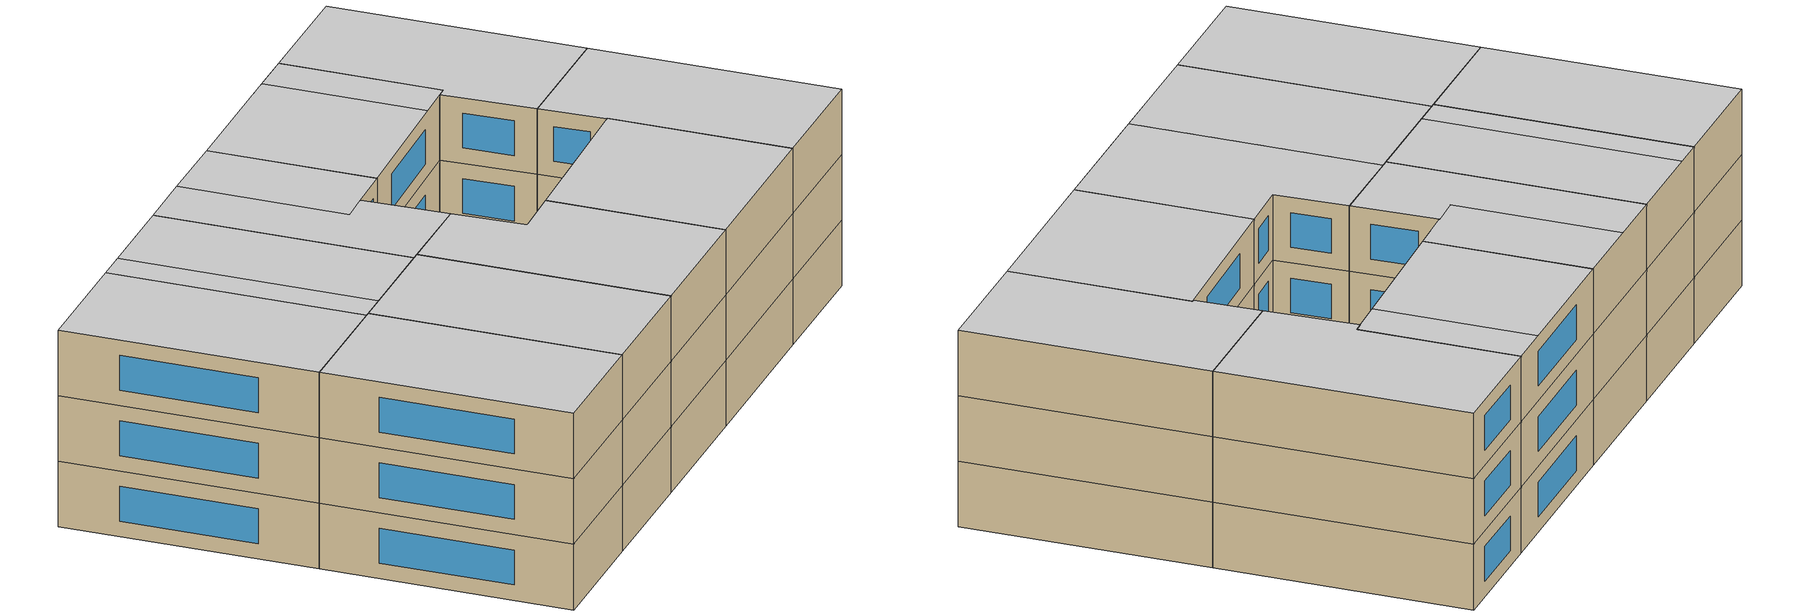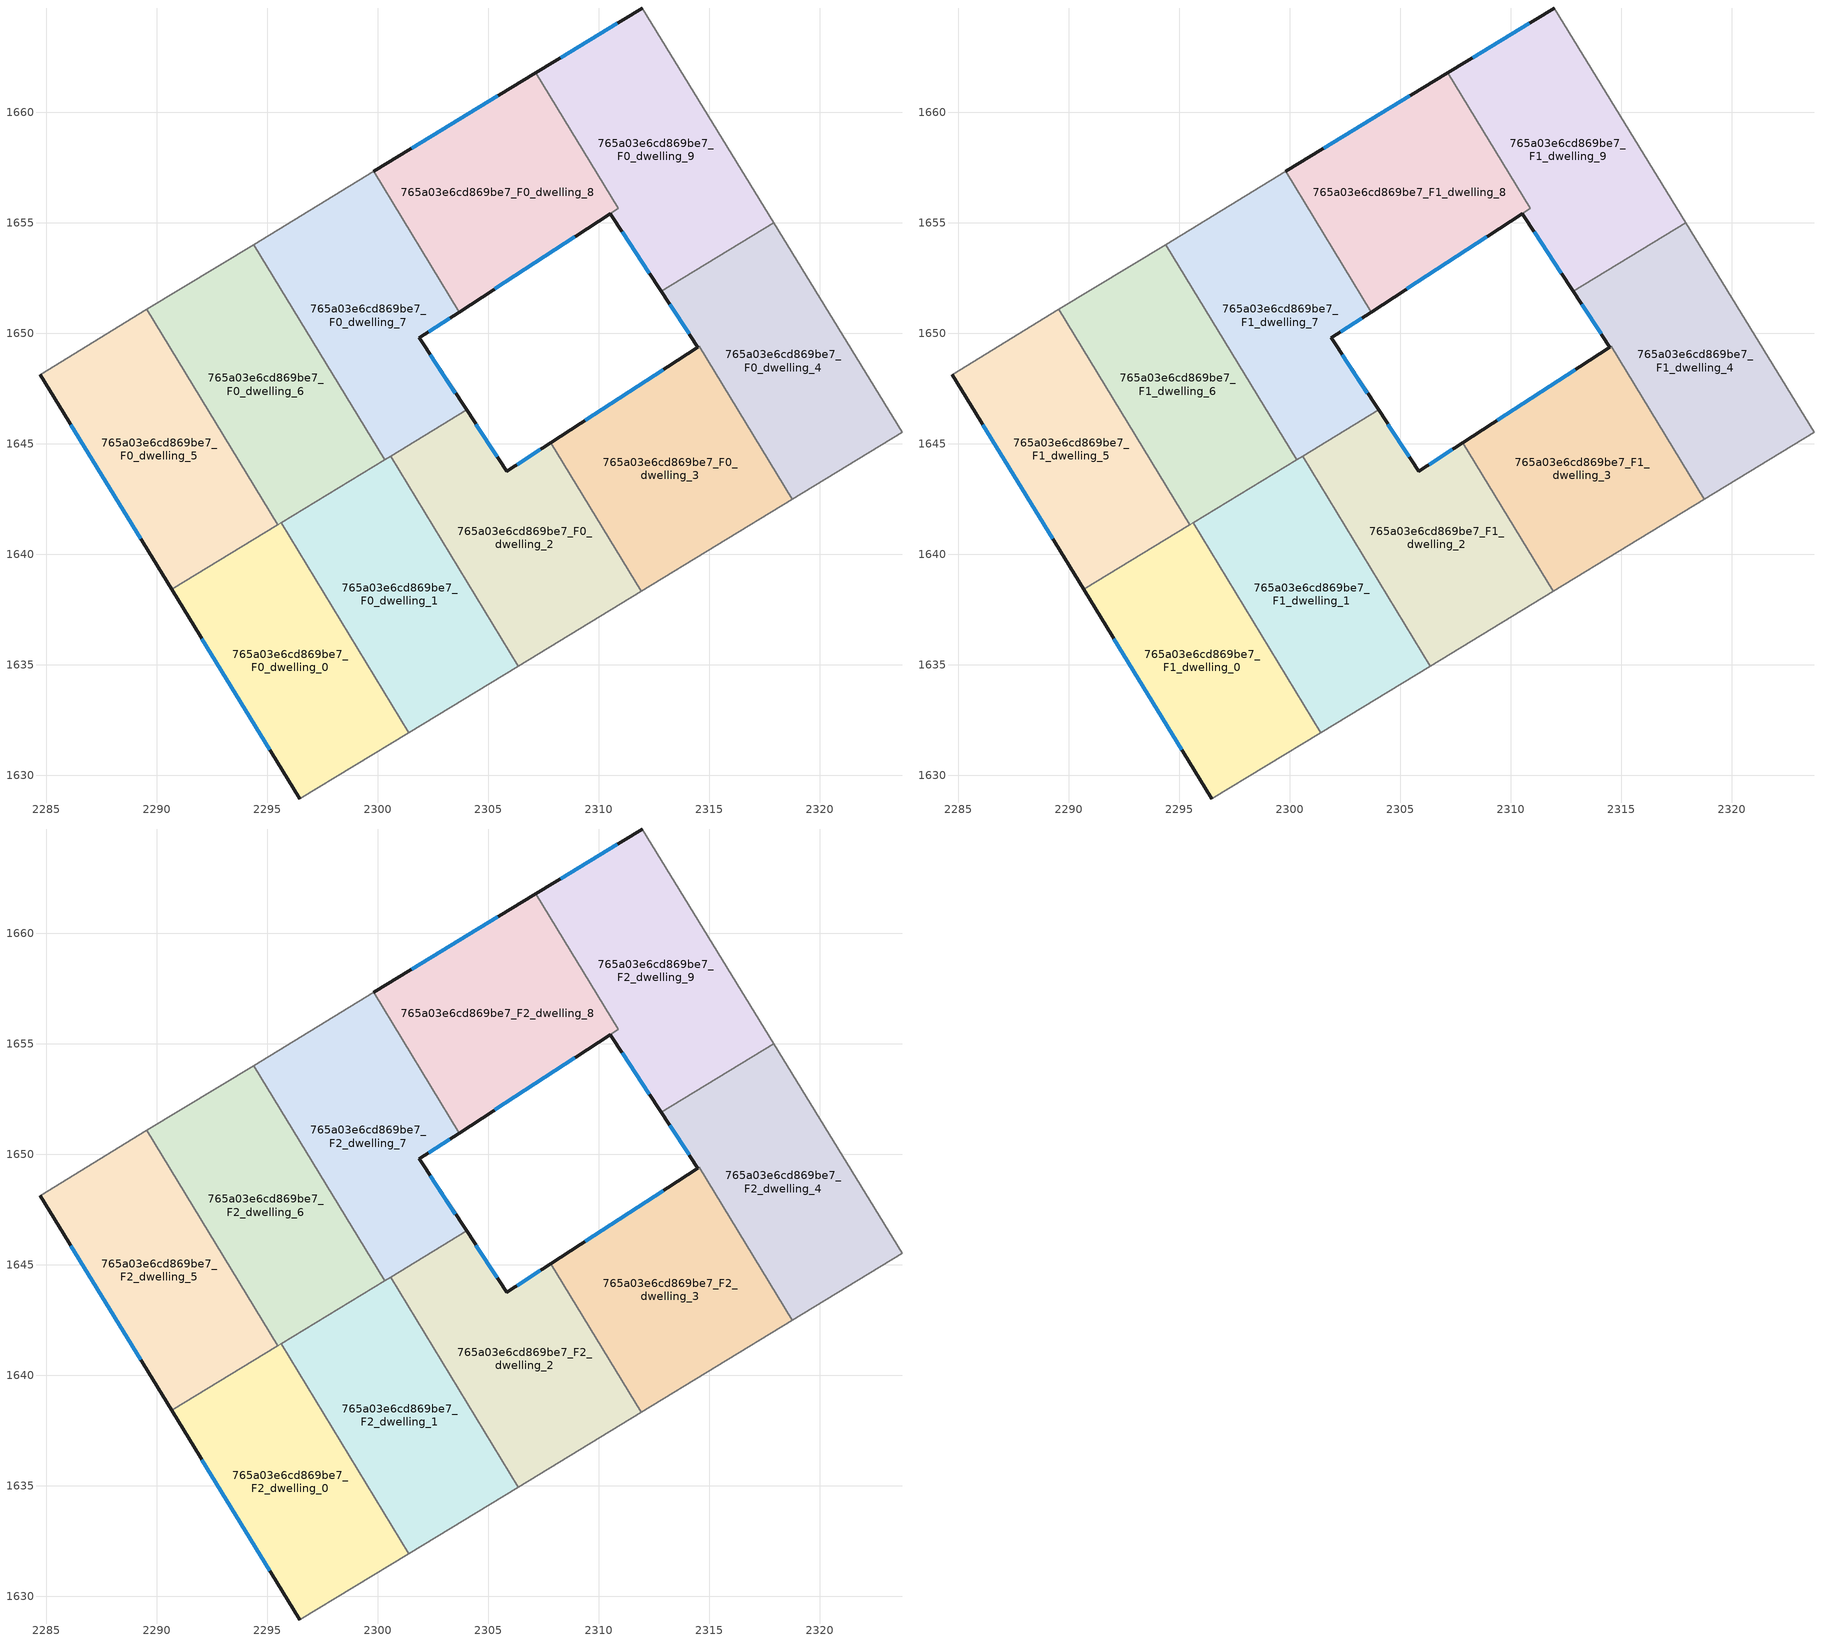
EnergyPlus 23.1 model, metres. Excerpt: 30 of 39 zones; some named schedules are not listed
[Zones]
765a03e6cd869be7_F0_dwelling_0
 floor ground (EU_floor_Construction): 2295.63,1641.42 2301.41,1631.93 2296.47,1628.92 2290.67,1638.41 z0
 wall outside (EU_wall_Construction): 2290.67,1638.41 2296.47,1628.92 z0:3
 wall adiabatic (EU_wall_Construction): 2296.47,1628.92 2301.41,1631.93 z0:3
 wall to 765a03e6cd869be7_F0_dwelling_1 (EU_wall_Construction): 2301.41,1631.93 2295.63,1641.42 z0:3
 wall to 765a03e6cd869be7_F0_dwelling_5 (EU_wall_Construction): 2295.48,1641.34 2290.67,1638.41 z0:3
 wall to 765a03e6cd869be7_F0_dwelling_6 (EU_wall_Construction): 2295.63,1641.42 2295.48,1641.34 z0:3
 window (EU_Window_Construction): 2292.03,1636.18 2295.11,1631.15 z0.7:2.3
765a03e6cd869be7_F0_dwelling_1
 floor ground (EU_floor_Construction): 2300.58,1644.44 2306.36,1634.94 2301.41,1631.93 2295.63,1641.42 z0
 wall to 765a03e6cd869be7_F0_dwelling_2 (EU_wall_Construction): 2306.36,1634.94 2300.58,1644.44 z0:3
 wall adiabatic (EU_wall_Construction): 2301.41,1631.93 2306.36,1634.94 z0:3
 wall to 765a03e6cd869be7_F0_dwelling_6 (EU_wall_Construction): 2300.31,1644.27 2295.63,1641.42 z0:3
 wall to 765a03e6cd869be7_F0_dwelling_7 (EU_wall_Construction): 2300.58,1644.44 2300.31,1644.27 z0:3
765a03e6cd869be7_F0_dwelling_2
 floor ground (EU_floor_Construction): 2307.83,1645.05 2311.92,1638.33 2306.36,1634.94 2300.58,1644.44 2304.02,1646.53 2305.84,1643.75 z0
 wall outside (EU_wall_Construction): 2307.83,1645.05 2305.84,1643.75 2304.02,1646.53 z0:3
 wall to 765a03e6cd869be7_F0_dwelling_3 (EU_wall_Construction): 2311.92,1638.33 2307.83,1645.05 z0:3
 wall adiabatic (EU_wall_Construction): 2306.36,1634.94 2311.92,1638.33 z0:3
 wall to 765a03e6cd869be7_F0_dwelling_7 (EU_wall_Construction): 2304.02,1646.53 2300.58,1644.44 z0:3
 window (EU_Window_Construction): 2305.41,1644.4 2304.44,1645.88 / 2307.36,1644.74 2306.3,1644.05 z0.7:2.3
765a03e6cd869be7_F0_dwelling_3
 floor ground (EU_floor_Construction): 2314.54,1649.41 2318.76,1642.49 2311.92,1638.33 2307.83,1645.05 2314.48,1649.37 z0
 wall outside (EU_wall_Construction): 2314.48,1649.37 2307.83,1645.05 z0:3
 wall to 765a03e6cd869be7_F0_dwelling_4 (EU_wall_Construction): 2318.76,1642.49 2314.54,1649.41 2314.48,1649.37 z0:3
 wall adiabatic (EU_wall_Construction): 2311.92,1638.33 2318.76,1642.49 z0:3
 window (EU_Window_Construction): 2312.92,1648.35 2309.39,1646.06 z0.7:2.3
765a03e6cd869be7_F0_dwelling_4
 floor ground (EU_floor_Construction): 2317.92,1654.99 2323.72,1645.51 2318.76,1642.49 2314.54,1649.41 2314.47,1649.37 2312.83,1651.89 z0
 wall outside (EU_wall_Construction): 2312.83,1651.89 2314.47,1649.37 z0:3
 wall to 765a03e6cd869be7_F0_dwelling_9 (EU_wall_Construction): 2317.92,1654.99 2312.83,1651.89 z0:3
 wall adiabatic (EU_wall_Construction): 2318.76,1642.49 2323.72,1645.51 2317.92,1654.99 z0:3
 window (EU_Window_Construction): 2313.21,1651.3 2314.09,1649.97 z0.7:2.3
765a03e6cd869be7_F0_dwelling_5
 floor ground (EU_floor_Construction): 2289.55,1651.08 2295.48,1641.33 2290.67,1638.41 2284.72,1648.13 z0
 wall outside (EU_wall_Construction): 2284.72,1648.13 2290.67,1638.41 z0:3
 wall adiabatic (EU_wall_Construction): 2289.55,1651.08 2284.72,1648.13 z0:3
 wall to 765a03e6cd869be7_F0_dwelling_6 (EU_wall_Construction): 2295.48,1641.33 2289.55,1651.08 z0:3
 window (EU_Window_Construction): 2286.11,1645.85 2289.27,1640.69 z0.7:2.3
765a03e6cd869be7_F0_dwelling_6
 floor ground (EU_floor_Construction): 2294.38,1654.01 2300.3,1644.27 2295.48,1641.33 2289.55,1651.08 z0
 wall adiabatic (EU_wall_Construction): 2294.38,1654.01 2289.55,1651.08 z0:3
 wall to 765a03e6cd869be7_F0_dwelling_7 (EU_wall_Construction): 2300.3,1644.27 2294.38,1654.01 z0:3
765a03e6cd869be7_F0_dwelling_7
 floor ground (EU_floor_Construction): 2299.82,1657.32 2303.69,1650.96 2301.89,1649.79 2304.02,1646.53 2300.3,1644.27 2294.38,1654.01 z0
 wall outside (EU_wall_Construction): 2304.02,1646.53 2301.89,1649.79 2303.69,1650.96 z0:3
 wall adiabatic (EU_wall_Construction): 2299.82,1657.32 2294.38,1654.01 z0:3
 wall to 765a03e6cd869be7_F0_dwelling_8 (EU_wall_Construction): 2303.69,1650.96 2299.82,1657.32 z0:3
 window (EU_Window_Construction): 2303.52,1647.29 2302.39,1649.02 / 2302.31,1650.06 2303.26,1650.68 z0.7:2.3
765a03e6cd869be7_F0_dwelling_8
 floor ground (EU_floor_Construction): 2307.15,1661.79 2310.89,1655.65 2303.69,1650.96 2299.82,1657.32 z0
 wall outside (EU_wall_Construction): 2307.15,1661.79 2299.82,1657.32 / 2303.69,1650.96 2310.52,1655.41 z0:3
 wall to 765a03e6cd869be7_F0_dwelling_9 (EU_wall_Construction): 2310.52,1655.41 2310.89,1655.65 2307.15,1661.79 z0:3
 window (EU_Window_Construction): 2305.43,1660.74 2301.54,1658.37 / 2305.29,1652 2308.92,1654.36 z0.7:2.3
765a03e6cd869be7_F0_dwelling_9
 floor ground (EU_floor_Construction): 2311.97,1664.71 2317.92,1654.99 2312.83,1651.89 2310.52,1655.41 2310.89,1655.65 2307.15,1661.79 z0
 wall outside (EU_wall_Construction): 2311.97,1664.71 2307.15,1661.79 / 2310.52,1655.41 2312.83,1651.89 z0:3
 wall adiabatic (EU_wall_Construction): 2317.92,1654.99 2311.97,1664.71 z0:3
 window (EU_Window_Construction): 2310.84,1664.03 2308.28,1662.47 / 2311.06,1654.58 2312.29,1652.72 z0.7:2.3
765a03e6cd869be7_F1_dwelling_0
 floor to 765a03e6cd869be7_F0_dwelling_0 (EU_floor_Construction): 2295.63,1641.42 2301.41,1631.93 2296.47,1628.92 2290.67,1638.41 z3
 wall outside (EU_wall_Construction): 2290.67,1638.41 2296.47,1628.92 z3:6
 wall adiabatic (EU_wall_Construction): 2296.47,1628.92 2301.41,1631.93 z3:6
 wall to 765a03e6cd869be7_F1_dwelling_1 (EU_wall_Construction): 2301.41,1631.93 2295.63,1641.42 z3:6
 wall to 765a03e6cd869be7_F1_dwelling_5 (EU_wall_Construction): 2295.48,1641.34 2290.67,1638.41 z3:6
 wall to 765a03e6cd869be7_F1_dwelling_6 (EU_wall_Construction): 2295.63,1641.42 2295.48,1641.34 z3:6
 window (EU_Window_Construction): 2292.03,1636.18 2295.11,1631.15 z3.7:5.3
765a03e6cd869be7_F1_dwelling_1
 floor to 765a03e6cd869be7_F0_dwelling_1 (EU_floor_Construction): 2300.58,1644.44 2306.36,1634.94 2301.41,1631.93 2295.63,1641.42 z3
 wall to 765a03e6cd869be7_F1_dwelling_2 (EU_wall_Construction): 2306.36,1634.94 2300.58,1644.44 z3:6
 wall adiabatic (EU_wall_Construction): 2301.41,1631.93 2306.36,1634.94 z3:6
 wall to 765a03e6cd869be7_F1_dwelling_6 (EU_wall_Construction): 2300.31,1644.27 2295.63,1641.42 z3:6
 wall to 765a03e6cd869be7_F1_dwelling_7 (EU_wall_Construction): 2300.58,1644.44 2300.31,1644.27 z3:6
765a03e6cd869be7_F1_dwelling_2
 floor to 765a03e6cd869be7_F0_dwelling_2 (EU_floor_Construction): 2307.83,1645.05 2311.92,1638.33 2306.36,1634.94 2300.58,1644.44 2304.02,1646.53 2305.84,1643.75 z3
 wall outside (EU_wall_Construction): 2307.83,1645.05 2305.84,1643.75 2304.02,1646.53 z3:6
 wall to 765a03e6cd869be7_F1_dwelling_3 (EU_wall_Construction): 2311.92,1638.33 2307.83,1645.05 z3:6
 wall adiabatic (EU_wall_Construction): 2306.36,1634.94 2311.92,1638.33 z3:6
 wall to 765a03e6cd869be7_F1_dwelling_7 (EU_wall_Construction): 2304.02,1646.53 2300.58,1644.44 z3:6
 window (EU_Window_Construction): 2305.41,1644.4 2304.44,1645.88 / 2307.36,1644.74 2306.3,1644.05 z3.7:5.3
765a03e6cd869be7_F1_dwelling_3
 floor to 765a03e6cd869be7_F0_dwelling_3 (EU_floor_Construction): 2314.54,1649.41 2318.76,1642.49 2311.92,1638.33 2307.83,1645.05 2314.48,1649.37 z3
 wall outside (EU_wall_Construction): 2314.48,1649.37 2307.83,1645.05 z3:6
 wall to 765a03e6cd869be7_F1_dwelling_4 (EU_wall_Construction): 2318.76,1642.49 2314.54,1649.41 2314.48,1649.37 z3:6
 wall adiabatic (EU_wall_Construction): 2311.92,1638.33 2318.76,1642.49 z3:6
 window (EU_Window_Construction): 2312.92,1648.35 2309.39,1646.06 z3.7:5.3
765a03e6cd869be7_F1_dwelling_4
 floor to 765a03e6cd869be7_F0_dwelling_4 (EU_floor_Construction): 2317.92,1654.99 2323.72,1645.51 2318.76,1642.49 2314.54,1649.41 2314.47,1649.37 2312.83,1651.89 z3
 wall outside (EU_wall_Construction): 2312.83,1651.89 2314.47,1649.37 z3:6
 wall to 765a03e6cd869be7_F1_dwelling_9 (EU_wall_Construction): 2317.92,1654.99 2312.83,1651.89 z3:6
 wall adiabatic (EU_wall_Construction): 2318.76,1642.49 2323.72,1645.51 2317.92,1654.99 z3:6
 window (EU_Window_Construction): 2313.21,1651.3 2314.09,1649.97 z3.7:5.3
765a03e6cd869be7_F1_dwelling_5
 floor to 765a03e6cd869be7_F0_dwelling_5 (EU_floor_Construction): 2289.55,1651.08 2295.48,1641.33 2290.67,1638.41 2284.72,1648.13 z3
 wall outside (EU_wall_Construction): 2284.72,1648.13 2290.67,1638.41 z3:6
 wall adiabatic (EU_wall_Construction): 2289.55,1651.08 2284.72,1648.13 z3:6
 wall to 765a03e6cd869be7_F1_dwelling_6 (EU_wall_Construction): 2295.48,1641.33 2289.55,1651.08 z3:6
 window (EU_Window_Construction): 2286.11,1645.85 2289.27,1640.69 z3.7:5.3
765a03e6cd869be7_F1_dwelling_6
 floor to 765a03e6cd869be7_F0_dwelling_6 (EU_floor_Construction): 2294.38,1654.01 2300.3,1644.27 2295.48,1641.33 2289.55,1651.08 z3
 wall adiabatic (EU_wall_Construction): 2294.38,1654.01 2289.55,1651.08 z3:6
 wall to 765a03e6cd869be7_F1_dwelling_7 (EU_wall_Construction): 2300.3,1644.27 2294.38,1654.01 z3:6
765a03e6cd869be7_F1_dwelling_7
 floor to 765a03e6cd869be7_F0_dwelling_7 (EU_floor_Construction): 2299.82,1657.32 2303.69,1650.96 2301.89,1649.79 2304.02,1646.53 2300.3,1644.27 2294.38,1654.01 z3
 wall outside (EU_wall_Construction): 2304.02,1646.53 2301.89,1649.79 2303.69,1650.96 z3:6
 wall adiabatic (EU_wall_Construction): 2299.82,1657.32 2294.38,1654.01 z3:6
 wall to 765a03e6cd869be7_F1_dwelling_8 (EU_wall_Construction): 2303.69,1650.96 2299.82,1657.32 z3:6
 window (EU_Window_Construction): 2303.52,1647.29 2302.39,1649.02 / 2302.31,1650.06 2303.26,1650.68 z3.7:5.3
765a03e6cd869be7_F1_dwelling_8
 floor to 765a03e6cd869be7_F0_dwelling_8 (EU_floor_Construction): 2307.15,1661.79 2310.89,1655.65 2303.69,1650.96 2299.82,1657.32 z3
 wall outside (EU_wall_Construction): 2307.15,1661.79 2299.82,1657.32 / 2303.69,1650.96 2310.52,1655.41 z3:6
 wall to 765a03e6cd869be7_F1_dwelling_9 (EU_wall_Construction): 2310.52,1655.41 2310.89,1655.65 2307.15,1661.79 z3:6
 window (EU_Window_Construction): 2305.43,1660.74 2301.54,1658.37 / 2305.29,1652 2308.92,1654.36 z3.7:5.3
765a03e6cd869be7_F1_dwelling_9
 floor to 765a03e6cd869be7_F0_dwelling_9 (EU_floor_Construction): 2311.97,1664.71 2317.92,1654.99 2312.83,1651.89 2310.52,1655.41 2310.89,1655.65 2307.15,1661.79 z3
 wall outside (EU_wall_Construction): 2311.97,1664.71 2307.15,1661.79 / 2310.52,1655.41 2312.83,1651.89 z3:6
 wall adiabatic (EU_wall_Construction): 2317.92,1654.99 2311.97,1664.71 z3:6
 window (EU_Window_Construction): 2310.84,1664.03 2308.28,1662.47 / 2311.06,1654.58 2312.29,1652.72 z3.7:5.3
765a03e6cd869be7_F2_dwelling_0
 floor to 765a03e6cd869be7_F1_dwelling_0 (EU_floor_Construction): 2295.63,1641.42 2301.41,1631.93 2296.47,1628.92 2290.67,1638.41 z6
 wall outside (EU_wall_Construction): 2290.67,1638.41 2296.47,1628.92 z6:9
 wall adiabatic (EU_wall_Construction): 2296.47,1628.92 2301.41,1631.93 z6:9
 wall to 765a03e6cd869be7_F2_dwelling_1 (EU_wall_Construction): 2301.41,1631.93 2295.63,1641.42 z6:9
 wall to 765a03e6cd869be7_F2_dwelling_5 (EU_wall_Construction): 2295.48,1641.34 2290.67,1638.41 z6:9
 wall to 765a03e6cd869be7_F2_dwelling_6 (EU_wall_Construction): 2295.63,1641.42 2295.48,1641.34 z6:9
 window (EU_Window_Construction): 2292.03,1636.18 2295.11,1631.15 z6.7:8.3
 ceiling to 765a03e6cd869be7_F3_dwelling_0 (EU_floor_Construction): 2301.41,1631.93 2295.63,1641.42 2290.67,1638.41 2296.47,1628.92 z9
765a03e6cd869be7_F2_dwelling_1
 floor to 765a03e6cd869be7_F1_dwelling_1 (EU_floor_Construction): 2300.58,1644.44 2306.36,1634.94 2301.41,1631.93 2295.63,1641.42 z6
 wall to 765a03e6cd869be7_F2_dwelling_2 (EU_wall_Construction): 2306.36,1634.94 2300.58,1644.44 z6:9
 wall adiabatic (EU_wall_Construction): 2301.41,1631.93 2306.36,1634.94 z6:9
 wall to 765a03e6cd869be7_F2_dwelling_6 (EU_wall_Construction): 2300.31,1644.27 2295.63,1641.42 z6:9
 wall to 765a03e6cd869be7_F2_dwelling_7 (EU_wall_Construction): 2300.58,1644.44 2300.31,1644.27 z6:9
 ceiling to 765a03e6cd869be7_F3_dwelling_1 (EU_floor_Construction): 2306.36,1634.94 2300.58,1644.44 2295.63,1641.42 2301.41,1631.93 z9
765a03e6cd869be7_F2_dwelling_2
 floor to 765a03e6cd869be7_F1_dwelling_2 (EU_floor_Construction): 2307.83,1645.05 2311.92,1638.33 2306.36,1634.94 2300.58,1644.44 2304.02,1646.53 2305.84,1643.75 z6
 wall outside (EU_wall_Construction): 2307.83,1645.05 2305.84,1643.75 2304.02,1646.53 z6:9
 wall to 765a03e6cd869be7_F2_dwelling_3 (EU_wall_Construction): 2311.92,1638.33 2307.83,1645.05 z6:9
 wall adiabatic (EU_wall_Construction): 2306.36,1634.94 2311.92,1638.33 z6:9
 wall to 765a03e6cd869be7_F2_dwelling_7 (EU_wall_Construction): 2304.02,1646.53 2300.58,1644.44 z6:9
 window (EU_Window_Construction): 2305.41,1644.4 2304.44,1645.88 / 2307.36,1644.74 2306.3,1644.05 z6.7:8.3
 ceiling to 765a03e6cd869be7_F3_dwelling_2 (EU_floor_Construction): 2311.92,1638.33 2307.83,1645.05 2305.84,1643.75 2304.02,1646.53 2300.58,1644.44 2306.36,1634.94 z9
765a03e6cd869be7_F2_dwelling_3
 floor to 765a03e6cd869be7_F1_dwelling_3 (EU_floor_Construction): 2314.54,1649.41 2318.76,1642.49 2311.92,1638.33 2307.83,1645.05 2314.48,1649.37 z6
 wall outside (EU_wall_Construction): 2314.48,1649.37 2307.83,1645.05 z6:9
 wall to 765a03e6cd869be7_F2_dwelling_4 (EU_wall_Construction): 2318.76,1642.49 2314.54,1649.41 2314.48,1649.37 z6:9
 wall adiabatic (EU_wall_Construction): 2311.92,1638.33 2318.76,1642.49 z6:9
 window (EU_Window_Construction): 2312.92,1648.35 2309.39,1646.06 z6.7:8.3
 ceiling to 765a03e6cd869be7_F3_dwelling_3 (EU_floor_Construction): 2318.76,1642.49 2314.54,1649.41 2314.48,1649.37 2307.83,1645.05 2311.92,1638.33 z9
765a03e6cd869be7_F2_dwelling_4
 floor to 765a03e6cd869be7_F1_dwelling_4 (EU_floor_Construction): 2317.92,1654.99 2323.72,1645.51 2318.76,1642.49 2314.54,1649.41 2314.47,1649.37 2312.83,1651.89 z6
 wall outside (EU_wall_Construction): 2312.83,1651.89 2314.47,1649.37 z6:9
 wall to 765a03e6cd869be7_F2_dwelling_9 (EU_wall_Construction): 2317.92,1654.99 2312.83,1651.89 z6:9
 wall adiabatic (EU_wall_Construction): 2318.76,1642.49 2323.72,1645.51 2317.92,1654.99 z6:9
 window (EU_Window_Construction): 2313.21,1651.3 2314.09,1649.97 z6.7:8.3
 ceiling to 765a03e6cd869be7_F3_dwelling_4 (EU_floor_Construction): 2323.72,1645.51 2317.92,1654.99 2312.83,1651.89 2314.47,1649.37 2314.54,1649.41 2318.76,1642.49 z9
765a03e6cd869be7_F2_dwelling_5
 floor to 765a03e6cd869be7_F1_dwelling_5 (EU_floor_Construction): 2289.55,1651.08 2295.48,1641.33 2290.67,1638.41 2284.72,1648.13 z6
 wall outside (EU_wall_Construction): 2284.72,1648.13 2290.67,1638.41 z6:9
 wall adiabatic (EU_wall_Construction): 2289.55,1651.08 2284.72,1648.13 z6:9
 wall to 765a03e6cd869be7_F2_dwelling_6 (EU_wall_Construction): 2295.48,1641.33 2289.55,1651.08 z6:9
 window (EU_Window_Construction): 2286.11,1645.85 2289.27,1640.69 z6.7:8.3
 ceiling to 765a03e6cd869be7_F3_dwelling_5 (EU_floor_Construction): 2295.48,1641.34 2289.55,1651.07 2284.72,1648.13 2290.67,1638.41 z9
765a03e6cd869be7_F2_dwelling_6
 floor to 765a03e6cd869be7_F1_dwelling_6 (EU_floor_Construction): 2294.38,1654.01 2300.3,1644.27 2295.48,1641.33 2289.55,1651.08 z6
 wall adiabatic (EU_wall_Construction): 2294.38,1654.01 2289.55,1651.08 z6:9
 wall to 765a03e6cd869be7_F2_dwelling_7 (EU_wall_Construction): 2300.3,1644.27 2294.38,1654.01 z6:9
 ceiling to 765a03e6cd869be7_F3_dwelling_6 (EU_floor_Construction): 2300.3,1644.27 2294.38,1654.01 2290.76,1651.81 2296.69,1642.07 z9
 ceiling to 765a03e6cd869be7_F3_dwelling_5 (EU_floor_Construction): 2296.69,1642.07 2290.76,1651.81 2289.55,1651.07 2295.48,1641.34 z9
765a03e6cd869be7_F2_dwelling_7
 floor to 765a03e6cd869be7_F1_dwelling_7 (EU_floor_Construction): 2299.82,1657.32 2303.69,1650.96 2301.89,1649.79 2304.02,1646.53 2300.3,1644.27 2294.38,1654.01 z6
 wall outside (EU_wall_Construction): 2304.02,1646.53 2301.89,1649.79 2303.69,1650.96 z6:9
 wall adiabatic (EU_wall_Construction): 2299.82,1657.32 2294.38,1654.01 z6:9
 wall to 765a03e6cd869be7_F2_dwelling_8 (EU_wall_Construction): 2303.69,1650.96 2299.82,1657.32 z6:9
 window (EU_Window_Construction): 2303.52,1647.29 2302.39,1649.02 / 2302.31,1650.06 2303.26,1650.68 z6.7:8.3
 ceiling to 765a03e6cd869be7_F3_dwelling_6 (EU_floor_Construction): 2304.02,1646.53 2301.89,1649.79 2300.72,1649.03 2296.79,1655.48 2294.38,1654.01 2300.3,1644.27 z9
 ceiling to 765a03e6cd869be7_F3_dwelling_7 (EU_floor_Construction): 2303.69,1650.96 2299.82,1657.32 2296.79,1655.48 2300.72,1649.03 z9
765a03e6cd869be7_F2_dwelling_8
 floor to 765a03e6cd869be7_F1_dwelling_8 (EU_floor_Construction): 2307.15,1661.79 2310.89,1655.65 2303.69,1650.96 2299.82,1657.32 z6
 wall outside (EU_wall_Construction): 2307.15,1661.79 2299.82,1657.32 / 2303.69,1650.96 2310.52,1655.41 z6:9
 wall to 765a03e6cd869be7_F2_dwelling_9 (EU_wall_Construction): 2310.52,1655.41 2310.89,1655.65 2307.15,1661.79 z6:9
 window (EU_Window_Construction): 2305.43,1660.74 2301.54,1658.37 / 2305.29,1652 2308.92,1654.36 z6.7:8.3
 ceiling to 765a03e6cd869be7_F3_dwelling_7 (EU_floor_Construction): 2309.2,1654.55 2305.43,1660.74 2299.82,1657.32 2303.69,1650.96 z9
 ceiling to 765a03e6cd869be7_F3_dwelling_8 (EU_floor_Construction): 2310.89,1655.65 2307.15,1661.79 2305.43,1660.74 2309.2,1654.55 z9
765a03e6cd869be7_F2_dwelling_9
 floor to 765a03e6cd869be7_F1_dwelling_9 (EU_floor_Construction): 2311.97,1664.71 2317.92,1654.99 2312.83,1651.89 2310.52,1655.41 2310.89,1655.65 2307.15,1661.79 z6
 wall outside (EU_wall_Construction): 2311.97,1664.71 2307.15,1661.79 / 2310.52,1655.41 2312.83,1651.89 z6:9
 wall adiabatic (EU_wall_Construction): 2317.92,1654.99 2311.97,1664.71 z6:9
 window (EU_Window_Construction): 2310.84,1664.03 2308.28,1662.47 / 2311.06,1654.58 2312.29,1652.72 z6.7:8.3
 ceiling to 765a03e6cd869be7_F3_dwelling_8 (EU_floor_Construction): 2317.92,1654.99 2311.97,1664.71 2307.15,1661.79 2310.89,1655.65 2310.52,1655.41 2312.83,1651.89 z9
[Building]
EU S2 Campaign: North Axis=0; Terrain=City; Solar Distribution=FullExterior
[Site:Location]
Budapest.Ferenc.Liszt.Intl.AP: Latitude=47.437; Longitude=19.256; Time Zone=1; Elevation=185
[SizingPeriod:WeatherFileDays]
AnnualSizingPeriod: Begin Month=1; Begin Day of Month=1; End Month=12; End Day of Month=31; Day of Week for Start Day=Monday; Use Weather File Daylight Saving Period=No; Use Weather File Rain and Snow Indicators=No
[MATERIAL]
EU_InternalMass_Material: Roughness=MediumRough; Thickness=0.1; Conductivity=1; Density=1800; Specific Heat=900; Thermal Absorptance=0.9; Solar Absorptance=0.7; Visible Absorptance=0.7
[MATERIAL:NOMASS] Roughness=MediumRough; Thermal Absorptance=0.9; Solar Absorptance=0.7; Visible Absorptance=0.7
Name | Thermal Resistance
EU_wall_NoMass | 0.832559
EU_floor_NoMass | 0.872794
[WINDOWMATERIAL:SIMPLEGLAZINGSYSTEM]
EU_Window_SimpleGlazing: UFactor=2.79869; Solar Heat Gain Coefficient=0.75; Visible Transmittance=0.75
[CONSTRUCTION]
EU_wall_Construction: EU_wall_NoMass
EU_floor_Construction: EU_floor_NoMass
EU_Window_Construction: EU_Window_SimpleGlazing
EU_InternalMass_Construction: EU_InternalMass_Material
[ZONE] Type=1; Multiplier=1; Ceiling Height=autocalculate; Floor Area=autocalculate; Part of Total Floor Area=Yes
Name | Volume
765a03e6cd869be7_F0_dwelling_0; 765a03e6cd869be7_F1_dwelling_0; 765a03e6cd869be7_F2_dwelling_0 | 193.166
765a03e6cd869be7_F0_dwelling_1; 765a03e6cd869be7_F1_dwelling_1; 765a03e6cd869be7_F2_dwelling_1 | 193.235
765a03e6cd869be7_F0_dwelling_2; 765a03e6cd869be7_F1_dwelling_2; 765a03e6cd869be7_F2_dwelling_2 | 193.177
765a03e6cd869be7_F0_dwelling_3; 765a03e6cd869be7_F1_dwelling_3; 765a03e6cd869be7_F2_dwelling_3 | 191.8
765a03e6cd869be7_F0_dwelling_4; 765a03e6cd869be7_F1_dwelling_4; 765a03e6cd869be7_F2_dwelling_4 | 194.453
765a03e6cd869be7_F0_dwelling_5; 765a03e6cd869be7_F1_dwelling_5; 765a03e6cd869be7_F2_dwelling_5 | 193.206
765a03e6cd869be7_F0_dwelling_6; 765a03e6cd869be7_F1_dwelling_6; 765a03e6cd869be7_F2_dwelling_6 | 193.181
765a03e6cd869be7_F0_dwelling_7; 765a03e6cd869be7_F1_dwelling_7; 765a03e6cd869be7_F2_dwelling_7 | 193.192
765a03e6cd869be7_F0_dwelling_8; 765a03e6cd869be7_F1_dwelling_8; 765a03e6cd869be7_F2_dwelling_8 | 188.526
765a03e6cd869be7_F0_dwelling_9; 765a03e6cd869be7_F1_dwelling_9; 765a03e6cd869be7_F2_dwelling_9 | 197.853
[INTERNALMASS] Construction=EU_InternalMass_Construction
Name | Zone or ZoneList | Surface Area
765a03e6cd869be7_F0_dwelling_0_EU_InternalMass | 765a03e6cd869be7_F0_dwelling_0 | 64.3887
765a03e6cd869be7_F0_dwelling_1_EU_InternalMass | 765a03e6cd869be7_F0_dwelling_1 | 64.4115
765a03e6cd869be7_F0_dwelling_2_EU_InternalMass | 765a03e6cd869be7_F0_dwelling_2 | 64.3925
765a03e6cd869be7_F0_dwelling_3_EU_InternalMass | 765a03e6cd869be7_F0_dwelling_3 | 63.952
765a03e6cd869be7_F0_dwelling_4_EU_InternalMass | 765a03e6cd869be7_F0_dwelling_4 | 64.8382
765a03e6cd869be7_F0_dwelling_5_EU_InternalMass | 765a03e6cd869be7_F0_dwelling_5 | 64.4021
765a03e6cd869be7_F0_dwelling_6_EU_InternalMass | 765a03e6cd869be7_F0_dwelling_6 | 64.3938
765a03e6cd869be7_F0_dwelling_7_EU_InternalMass | 765a03e6cd869be7_F0_dwelling_7 | 64.3971
765a03e6cd869be7_F0_dwelling_8_EU_InternalMass | 765a03e6cd869be7_F0_dwelling_8 | 62.8479
765a03e6cd869be7_F0_dwelling_9_EU_InternalMass | 765a03e6cd869be7_F0_dwelling_9 | 65.9512
765a03e6cd869be7_F1_dwelling_0_EU_InternalMass | 765a03e6cd869be7_F1_dwelling_0 | 64.3887
765a03e6cd869be7_F1_dwelling_1_EU_InternalMass | 765a03e6cd869be7_F1_dwelling_1 | 64.4115
765a03e6cd869be7_F1_dwelling_2_EU_InternalMass | 765a03e6cd869be7_F1_dwelling_2 | 64.3925
765a03e6cd869be7_F1_dwelling_3_EU_InternalMass | 765a03e6cd869be7_F1_dwelling_3 | 63.952
765a03e6cd869be7_F1_dwelling_4_EU_InternalMass | 765a03e6cd869be7_F1_dwelling_4 | 64.8382
765a03e6cd869be7_F1_dwelling_5_EU_InternalMass | 765a03e6cd869be7_F1_dwelling_5 | 64.4021
765a03e6cd869be7_F1_dwelling_6_EU_InternalMass | 765a03e6cd869be7_F1_dwelling_6 | 64.3938
765a03e6cd869be7_F1_dwelling_7_EU_InternalMass | 765a03e6cd869be7_F1_dwelling_7 | 64.3971
765a03e6cd869be7_F1_dwelling_8_EU_InternalMass | 765a03e6cd869be7_F1_dwelling_8 | 62.8479
765a03e6cd869be7_F1_dwelling_9_EU_InternalMass | 765a03e6cd869be7_F1_dwelling_9 | 65.9512
765a03e6cd869be7_F2_dwelling_0_EU_InternalMass | 765a03e6cd869be7_F2_dwelling_0 | 64.3887
765a03e6cd869be7_F2_dwelling_1_EU_InternalMass | 765a03e6cd869be7_F2_dwelling_1 | 64.4115
765a03e6cd869be7_F2_dwelling_2_EU_InternalMass | 765a03e6cd869be7_F2_dwelling_2 | 64.3925
765a03e6cd869be7_F2_dwelling_3_EU_InternalMass | 765a03e6cd869be7_F2_dwelling_3 | 63.952
765a03e6cd869be7_F2_dwelling_4_EU_InternalMass | 765a03e6cd869be7_F2_dwelling_4 | 64.8382
765a03e6cd869be7_F2_dwelling_5_EU_InternalMass | 765a03e6cd869be7_F2_dwelling_5 | 64.4021
765a03e6cd869be7_F2_dwelling_6_EU_InternalMass | 765a03e6cd869be7_F2_dwelling_6 | 64.3938
765a03e6cd869be7_F2_dwelling_7_EU_InternalMass | 765a03e6cd869be7_F2_dwelling_7 | 64.3971
765a03e6cd869be7_F2_dwelling_8_EU_InternalMass | 765a03e6cd869be7_F2_dwelling_8 | 62.8479
765a03e6cd869be7_F2_dwelling_9_EU_InternalMass | 765a03e6cd869be7_F2_dwelling_9 | 65.9512
[OTHEREQUIPMENT] Fuel Type=Electricity; Design Level Calculation Method=Watts/Area; Power per Zone Floor Area=1; Fraction Latent=0; Fraction Radiant=0; Fraction Lost=0; Carbon Dioxide Generation Rate=0; EndUse Subcategory=EU_Step8_InternalGains
Name | Zone or ZoneList or Space or SpaceList | Schedule
EU_Step8_InternalGain_765a03e6cd869be7_F0_dwelling_0_f000 | 765a03e6cd869be7_F0_dwelling_0 | EU_Step8_GainSchedule_765a03e6cd869be7_F0_dwelling_0_f000
EU_Step8_InternalGain_765a03e6cd869be7_F0_dwelling_1_f000 | 765a03e6cd869be7_F0_dwelling_1 | EU_Step8_GainSchedule_765a03e6cd869be7_F0_dwelling_1_f000
EU_Step8_InternalGain_765a03e6cd869be7_F0_dwelling_2_f000 | 765a03e6cd869be7_F0_dwelling_2 | EU_Step8_GainSchedule_765a03e6cd869be7_F0_dwelling_2_f000
EU_Step8_InternalGain_765a03e6cd869be7_F0_dwelling_3_f000 | 765a03e6cd869be7_F0_dwelling_3 | EU_Step8_GainSchedule_765a03e6cd869be7_F0_dwelling_3_f000
EU_Step8_InternalGain_765a03e6cd869be7_F0_dwelling_4_f000 | 765a03e6cd869be7_F0_dwelling_4 | EU_Step8_GainSchedule_765a03e6cd869be7_F0_dwelling_4_f000
EU_Step8_InternalGain_765a03e6cd869be7_F0_dwelling_5_f000 | 765a03e6cd869be7_F0_dwelling_5 | EU_Step8_GainSchedule_765a03e6cd869be7_F0_dwelling_5_f000
EU_Step8_InternalGain_765a03e6cd869be7_F0_dwelling_6_f000 | 765a03e6cd869be7_F0_dwelling_6 | EU_Step8_GainSchedule_765a03e6cd869be7_F0_dwelling_6_f000
EU_Step8_InternalGain_765a03e6cd869be7_F0_dwelling_7_f000 | 765a03e6cd869be7_F0_dwelling_7 | EU_Step8_GainSchedule_765a03e6cd869be7_F0_dwelling_7_f000
EU_Step8_InternalGain_765a03e6cd869be7_F0_dwelling_8_f000 | 765a03e6cd869be7_F0_dwelling_8 | EU_Step8_GainSchedule_765a03e6cd869be7_F0_dwelling_8_f000
EU_Step8_InternalGain_765a03e6cd869be7_F0_dwelling_9_f000 | 765a03e6cd869be7_F0_dwelling_9 | EU_Step8_GainSchedule_765a03e6cd869be7_F0_dwelling_9_f000
EU_Step8_InternalGain_765a03e6cd869be7_F1_dwelling_0_f000 | 765a03e6cd869be7_F1_dwelling_0 | EU_Step8_GainSchedule_765a03e6cd869be7_F1_dwelling_0_f000
EU_Step8_InternalGain_765a03e6cd869be7_F1_dwelling_1_f000 | 765a03e6cd869be7_F1_dwelling_1 | EU_Step8_GainSchedule_765a03e6cd869be7_F1_dwelling_1_f000
EU_Step8_InternalGain_765a03e6cd869be7_F1_dwelling_2_f000 | 765a03e6cd869be7_F1_dwelling_2 | EU_Step8_GainSchedule_765a03e6cd869be7_F1_dwelling_2_f000
EU_Step8_InternalGain_765a03e6cd869be7_F1_dwelling_3_f000 | 765a03e6cd869be7_F1_dwelling_3 | EU_Step8_GainSchedule_765a03e6cd869be7_F1_dwelling_3_f000
EU_Step8_InternalGain_765a03e6cd869be7_F1_dwelling_4_f000 | 765a03e6cd869be7_F1_dwelling_4 | EU_Step8_GainSchedule_765a03e6cd869be7_F1_dwelling_4_f000
EU_Step8_InternalGain_765a03e6cd869be7_F1_dwelling_5_f000 | 765a03e6cd869be7_F1_dwelling_5 | EU_Step8_GainSchedule_765a03e6cd869be7_F1_dwelling_5_f000
EU_Step8_InternalGain_765a03e6cd869be7_F1_dwelling_6_f000 | 765a03e6cd869be7_F1_dwelling_6 | EU_Step8_GainSchedule_765a03e6cd869be7_F1_dwelling_6_f000
EU_Step8_InternalGain_765a03e6cd869be7_F1_dwelling_7_f000 | 765a03e6cd869be7_F1_dwelling_7 | EU_Step8_GainSchedule_765a03e6cd869be7_F1_dwelling_7_f000
EU_Step8_InternalGain_765a03e6cd869be7_F1_dwelling_8_f000 | 765a03e6cd869be7_F1_dwelling_8 | EU_Step8_GainSchedule_765a03e6cd869be7_F1_dwelling_8_f000
EU_Step8_InternalGain_765a03e6cd869be7_F1_dwelling_9_f000 | 765a03e6cd869be7_F1_dwelling_9 | EU_Step8_GainSchedule_765a03e6cd869be7_F1_dwelling_9_f000
EU_Step8_InternalGain_765a03e6cd869be7_F2_dwelling_0_f000 | 765a03e6cd869be7_F2_dwelling_0 | EU_Step8_GainSchedule_765a03e6cd869be7_F2_dwelling_0_f000
EU_Step8_InternalGain_765a03e6cd869be7_F2_dwelling_1_f000 | 765a03e6cd869be7_F2_dwelling_1 | EU_Step8_GainSchedule_765a03e6cd869be7_F2_dwelling_1_f000
EU_Step8_InternalGain_765a03e6cd869be7_F2_dwelling_2_f000 | 765a03e6cd869be7_F2_dwelling_2 | EU_Step8_GainSchedule_765a03e6cd869be7_F2_dwelling_2_f000
EU_Step8_InternalGain_765a03e6cd869be7_F2_dwelling_3_f000 | 765a03e6cd869be7_F2_dwelling_3 | EU_Step8_GainSchedule_765a03e6cd869be7_F2_dwelling_3_f000
EU_Step8_InternalGain_765a03e6cd869be7_F2_dwelling_4_f000 | 765a03e6cd869be7_F2_dwelling_4 | EU_Step8_GainSchedule_765a03e6cd869be7_F2_dwelling_4_f000
EU_Step8_InternalGain_765a03e6cd869be7_F2_dwelling_5_f000 | 765a03e6cd869be7_F2_dwelling_5 | EU_Step8_GainSchedule_765a03e6cd869be7_F2_dwelling_5_f000
EU_Step8_InternalGain_765a03e6cd869be7_F2_dwelling_6_f000 | 765a03e6cd869be7_F2_dwelling_6 | EU_Step8_GainSchedule_765a03e6cd869be7_F2_dwelling_6_f000
EU_Step8_InternalGain_765a03e6cd869be7_F2_dwelling_7_f000 | 765a03e6cd869be7_F2_dwelling_7 | EU_Step8_GainSchedule_765a03e6cd869be7_F2_dwelling_7_f000
EU_Step8_InternalGain_765a03e6cd869be7_F2_dwelling_8_f000 | 765a03e6cd869be7_F2_dwelling_8 | EU_Step8_GainSchedule_765a03e6cd869be7_F2_dwelling_8_f000
EU_Step8_InternalGain_765a03e6cd869be7_F2_dwelling_9_f000 | 765a03e6cd869be7_F2_dwelling_9 | EU_Step8_GainSchedule_765a03e6cd869be7_F2_dwelling_9_f000
[ZONEVENTILATION:DESIGNFLOWRATE] Schedule=EU_AlwaysOn; Design Flow Rate Calculation Method=AirChanges/Hour; Air Changes per Hour=0.475469; Ventilation Type=Natural; Fan Pressure Rise=0; Fan Total Efficiency=1; Constant Term Coefficient=1; Temperature Term Coefficient=0; Velocity Term Coefficient=0; Velocity Squared Term Coefficient=0; Minimum Indoor Temperature=-100; Maximum Indoor Temperature=100; Delta Temperature=-100; Minimum Outdoor Temperature=-100; Maximum Outdoor Temperature=100; Maximum Wind Speed=40
Name | Zone or ZoneList or Space or SpaceList
EU_ConstantAir_765a03e6cd869be7_F0_dwelling_0 | 765a03e6cd869be7_F0_dwelling_0
EU_ConstantAir_765a03e6cd869be7_F0_dwelling_1 | 765a03e6cd869be7_F0_dwelling_1
EU_ConstantAir_765a03e6cd869be7_F0_dwelling_2 | 765a03e6cd869be7_F0_dwelling_2
EU_ConstantAir_765a03e6cd869be7_F0_dwelling_3 | 765a03e6cd869be7_F0_dwelling_3
EU_ConstantAir_765a03e6cd869be7_F0_dwelling_4 | 765a03e6cd869be7_F0_dwelling_4
EU_ConstantAir_765a03e6cd869be7_F0_dwelling_5 | 765a03e6cd869be7_F0_dwelling_5
EU_ConstantAir_765a03e6cd869be7_F0_dwelling_6 | 765a03e6cd869be7_F0_dwelling_6
EU_ConstantAir_765a03e6cd869be7_F0_dwelling_7 | 765a03e6cd869be7_F0_dwelling_7
EU_ConstantAir_765a03e6cd869be7_F0_dwelling_8 | 765a03e6cd869be7_F0_dwelling_8
EU_ConstantAir_765a03e6cd869be7_F0_dwelling_9 | 765a03e6cd869be7_F0_dwelling_9
EU_ConstantAir_765a03e6cd869be7_F1_dwelling_0 | 765a03e6cd869be7_F1_dwelling_0
EU_ConstantAir_765a03e6cd869be7_F1_dwelling_1 | 765a03e6cd869be7_F1_dwelling_1
EU_ConstantAir_765a03e6cd869be7_F1_dwelling_2 | 765a03e6cd869be7_F1_dwelling_2
EU_ConstantAir_765a03e6cd869be7_F1_dwelling_3 | 765a03e6cd869be7_F1_dwelling_3
EU_ConstantAir_765a03e6cd869be7_F1_dwelling_4 | 765a03e6cd869be7_F1_dwelling_4
EU_ConstantAir_765a03e6cd869be7_F1_dwelling_5 | 765a03e6cd869be7_F1_dwelling_5
EU_ConstantAir_765a03e6cd869be7_F1_dwelling_6 | 765a03e6cd869be7_F1_dwelling_6
EU_ConstantAir_765a03e6cd869be7_F1_dwelling_7 | 765a03e6cd869be7_F1_dwelling_7
EU_ConstantAir_765a03e6cd869be7_F1_dwelling_8 | 765a03e6cd869be7_F1_dwelling_8
EU_ConstantAir_765a03e6cd869be7_F1_dwelling_9 | 765a03e6cd869be7_F1_dwelling_9
EU_ConstantAir_765a03e6cd869be7_F2_dwelling_0 | 765a03e6cd869be7_F2_dwelling_0
EU_ConstantAir_765a03e6cd869be7_F2_dwelling_1 | 765a03e6cd869be7_F2_dwelling_1
EU_ConstantAir_765a03e6cd869be7_F2_dwelling_2 | 765a03e6cd869be7_F2_dwelling_2
EU_ConstantAir_765a03e6cd869be7_F2_dwelling_3 | 765a03e6cd869be7_F2_dwelling_3
EU_ConstantAir_765a03e6cd869be7_F2_dwelling_4 | 765a03e6cd869be7_F2_dwelling_4
EU_ConstantAir_765a03e6cd869be7_F2_dwelling_5 | 765a03e6cd869be7_F2_dwelling_5
EU_ConstantAir_765a03e6cd869be7_F2_dwelling_6 | 765a03e6cd869be7_F2_dwelling_6
EU_ConstantAir_765a03e6cd869be7_F2_dwelling_7 | 765a03e6cd869be7_F2_dwelling_7
EU_ConstantAir_765a03e6cd869be7_F2_dwelling_8 | 765a03e6cd869be7_F2_dwelling_8
EU_ConstantAir_765a03e6cd869be7_F2_dwelling_9 | 765a03e6cd869be7_F2_dwelling_9
[HVACTEMPLATE:ZONE:IDEALLOADSAIRSYSTEM] System Availability Schedule=EU_AlwaysOn; Maximum Heating Supply Air Temperature=50; Minimum Cooling Supply Air Temperature=13; Maximum Heating Supply Air Humidity Ratio=0.0156; Minimum Cooling Supply Air Humidity Ratio=0.0077; Heating Limit=NoLimit; Cooling Limit=NoLimit; Heating Availability Schedule=EU_AlwaysOn; Cooling Availability Schedule=EU_CoolingOff; Dehumidification Control Type=ConstantSensibleHeatRatio; Cooling Sensible Heat Ratio=0.7; Dehumidification Setpoint=60; Humidification Control Type=None; Humidification Setpoint=30; Outdoor Air Method=None; Outdoor Air Flow Rate per Person=0.00944; Outdoor Air Flow Rate per Zone Floor Area=0; Outdoor Air Flow Rate per Zone=0; Demand Controlled Ventilation Type=None; Outdoor Air Economizer Type=NoEconomizer; Heat Recovery Type=None; Sensible Heat Recovery Effectiveness=0.7; Latent Heat Recovery Effectiveness=0.65
Name | Template Thermostat
765a03e6cd869be7_F0_dwelling_0 | EU_HeatOnly_765a03e6cd869be7_F0_dwelling_0
765a03e6cd869be7_F0_dwelling_1 | EU_HeatOnly_765a03e6cd869be7_F0_dwelling_1
765a03e6cd869be7_F0_dwelling_2 | EU_HeatOnly_765a03e6cd869be7_F0_dwelling_2
765a03e6cd869be7_F0_dwelling_3 | EU_HeatOnly_765a03e6cd869be7_F0_dwelling_3
765a03e6cd869be7_F0_dwelling_4 | EU_HeatOnly_765a03e6cd869be7_F0_dwelling_4
765a03e6cd869be7_F0_dwelling_5 | EU_HeatOnly_765a03e6cd869be7_F0_dwelling_5
765a03e6cd869be7_F0_dwelling_6 | EU_HeatOnly_765a03e6cd869be7_F0_dwelling_6
765a03e6cd869be7_F0_dwelling_7 | EU_HeatOnly_765a03e6cd869be7_F0_dwelling_7
765a03e6cd869be7_F0_dwelling_8 | EU_HeatOnly_765a03e6cd869be7_F0_dwelling_8
765a03e6cd869be7_F0_dwelling_9 | EU_HeatOnly_765a03e6cd869be7_F0_dwelling_9
765a03e6cd869be7_F1_dwelling_0 | EU_HeatOnly_765a03e6cd869be7_F1_dwelling_0
765a03e6cd869be7_F1_dwelling_1 | EU_HeatOnly_765a03e6cd869be7_F1_dwelling_1
765a03e6cd869be7_F1_dwelling_2 | EU_HeatOnly_765a03e6cd869be7_F1_dwelling_2
765a03e6cd869be7_F1_dwelling_3 | EU_HeatOnly_765a03e6cd869be7_F1_dwelling_3
765a03e6cd869be7_F1_dwelling_4 | EU_HeatOnly_765a03e6cd869be7_F1_dwelling_4
765a03e6cd869be7_F1_dwelling_5 | EU_HeatOnly_765a03e6cd869be7_F1_dwelling_5
765a03e6cd869be7_F1_dwelling_6 | EU_HeatOnly_765a03e6cd869be7_F1_dwelling_6
765a03e6cd869be7_F1_dwelling_7 | EU_HeatOnly_765a03e6cd869be7_F1_dwelling_7
765a03e6cd869be7_F1_dwelling_8 | EU_HeatOnly_765a03e6cd869be7_F1_dwelling_8
765a03e6cd869be7_F1_dwelling_9 | EU_HeatOnly_765a03e6cd869be7_F1_dwelling_9
765a03e6cd869be7_F2_dwelling_0 | EU_HeatOnly_765a03e6cd869be7_F2_dwelling_0
765a03e6cd869be7_F2_dwelling_1 | EU_HeatOnly_765a03e6cd869be7_F2_dwelling_1
765a03e6cd869be7_F2_dwelling_2 | EU_HeatOnly_765a03e6cd869be7_F2_dwelling_2
765a03e6cd869be7_F2_dwelling_3 | EU_HeatOnly_765a03e6cd869be7_F2_dwelling_3
765a03e6cd869be7_F2_dwelling_4 | EU_HeatOnly_765a03e6cd869be7_F2_dwelling_4
765a03e6cd869be7_F2_dwelling_5 | EU_HeatOnly_765a03e6cd869be7_F2_dwelling_5
765a03e6cd869be7_F2_dwelling_6 | EU_HeatOnly_765a03e6cd869be7_F2_dwelling_6
765a03e6cd869be7_F2_dwelling_7 | EU_HeatOnly_765a03e6cd869be7_F2_dwelling_7
765a03e6cd869be7_F2_dwelling_8 | EU_HeatOnly_765a03e6cd869be7_F2_dwelling_8
765a03e6cd869be7_F2_dwelling_9 | EU_HeatOnly_765a03e6cd869be7_F2_dwelling_9
[SIZING:ZONE] Zone Cooling Design Supply Air Temperature Input Method=SupplyAirTemperature; Zone Cooling Design Supply Air Temperature=13; Zone Heating Design Supply Air Temperature Input Method=SupplyAirTemperature; Zone Heating Design Supply Air Temperature=50; Zone Cooling Design Supply Air Humidity Ratio=0.008; Zone Heating Design Supply Air Humidity Ratio=0.008; Cooling Design Air Flow Method=DesignDay; Cooling Design Air Flow Rate=0; Cooling Minimum Air Flow per Zone Floor Area=0.000762; Cooling Minimum Air Flow=0; Cooling Minimum Air Flow Fraction=0.2; Heating Design Air Flow Method=DesignDay; Heating Design Air Flow Rate=0; Heating Maximum Air Flow per Zone Floor Area=0.002032; Heating Maximum Air Flow=0.141576; Heating Maximum Air Flow Fraction=0.3; Account for Dedicated Outdoor Air System=No; Dedicated Outdoor Air System Control Strategy=NeutralSupplyAir; Dedicated Outdoor Air Low Setpoint Temperature for Design=autosize; Dedicated Outdoor Air High Setpoint Temperature for Design=autosize; Zone Load Sizing Method=Sensible Load Only No Latent Load; Zone Latent Cooling Design Supply Air Humidity Ratio Input Method=HumidityRatioDifference; Zone Cooling Design Supply Air Humidity Ratio Difference=0.005; Zone Latent Heating Design Supply Air Humidity Ratio Input Method=HumidityRatioDifference; Zone Humidification Design Supply Air Humidity Ratio Difference=0.005
765a03e6cd869be7_F0_dwelling_0; 765a03e6cd869be7_F0_dwelling_1; 765a03e6cd869be7_F0_dwelling_2; 765a03e6cd869be7_F0_dwelling_3; 765a03e6cd869be7_F0_dwelling_4; 765a03e6cd869be7_F0_dwelling_5; 765a03e6cd869be7_F0_dwelling_6; 765a03e6cd869be7_F0_dwelling_7; 765a03e6cd869be7_F0_dwelling_8; 765a03e6cd869be7_F0_dwelling_9; 765a03e6cd869be7_F1_dwelling_0; 765a03e6cd869be7_F1_dwelling_1; 765a03e6cd869be7_F1_dwelling_2; 765a03e6cd869be7_F1_dwelling_3; 765a03e6cd869be7_F1_dwelling_4; 765a03e6cd869be7_F1_dwelling_5; 765a03e6cd869be7_F1_dwelling_6; 765a03e6cd869be7_F1_dwelling_7; 765a03e6cd869be7_F1_dwelling_8; 765a03e6cd869be7_F1_dwelling_9; 765a03e6cd869be7_F2_dwelling_0; 765a03e6cd869be7_F2_dwelling_1; 765a03e6cd869be7_F2_dwelling_2; 765a03e6cd869be7_F2_dwelling_3; 765a03e6cd869be7_F2_dwelling_4; 765a03e6cd869be7_F2_dwelling_5; 765a03e6cd869be7_F2_dwelling_6; 765a03e6cd869be7_F2_dwelling_7; 765a03e6cd869be7_F2_dwelling_8; 765a03e6cd869be7_F2_dwelling_9
[SCHEDULE:FILE] Column Number=1; Rows to Skip at Top=0; Number of Hours of Data=8760; Column Separator=Comma; Interpolate to Timestep=No; Minutes per Item=60; Adjust Schedule for Daylight Savings=Yes
Name | File
EU_Step8_GainSchedule_765a03e6cd869be7_F0_dwelling_0_f000 | ../../schedules/765a03e6cd869be7/765a03e6cd869be7_F0_dwelling_0_f000_gain.csv
EU_Step8_GainSchedule_765a03e6cd869be7_F0_dwelling_1_f000 | ../../schedules/765a03e6cd869be7/765a03e6cd869be7_F0_dwelling_1_f000_gain.csv
EU_Step8_GainSchedule_765a03e6cd869be7_F0_dwelling_2_f000 | ../../schedules/765a03e6cd869be7/765a03e6cd869be7_F0_dwelling_2_f000_gain.csv
EU_Step8_GainSchedule_765a03e6cd869be7_F0_dwelling_3_f000 | ../../schedules/765a03e6cd869be7/765a03e6cd869be7_F0_dwelling_3_f000_gain.csv
EU_Step8_GainSchedule_765a03e6cd869be7_F0_dwelling_4_f000 | ../../schedules/765a03e6cd869be7/765a03e6cd869be7_F0_dwelling_4_f000_gain.csv
EU_Step8_GainSchedule_765a03e6cd869be7_F0_dwelling_5_f000 | ../../schedules/765a03e6cd869be7/765a03e6cd869be7_F0_dwelling_5_f000_gain.csv
EU_Step8_GainSchedule_765a03e6cd869be7_F0_dwelling_6_f000 | ../../schedules/765a03e6cd869be7/765a03e6cd869be7_F0_dwelling_6_f000_gain.csv
EU_Step8_GainSchedule_765a03e6cd869be7_F0_dwelling_7_f000 | ../../schedules/765a03e6cd869be7/765a03e6cd869be7_F0_dwelling_7_f000_gain.csv
EU_Step8_GainSchedule_765a03e6cd869be7_F0_dwelling_8_f000 | ../../schedules/765a03e6cd869be7/765a03e6cd869be7_F0_dwelling_8_f000_gain.csv
EU_Step8_GainSchedule_765a03e6cd869be7_F0_dwelling_9_f000 | ../../schedules/765a03e6cd869be7/765a03e6cd869be7_F0_dwelling_9_f000_gain.csv
EU_Step8_GainSchedule_765a03e6cd869be7_F1_dwelling_0_f000 | ../../schedules/765a03e6cd869be7/765a03e6cd869be7_F1_dwelling_0_f000_gain.csv
EU_Step8_GainSchedule_765a03e6cd869be7_F1_dwelling_1_f000 | ../../schedules/765a03e6cd869be7/765a03e6cd869be7_F1_dwelling_1_f000_gain.csv
EU_Step8_GainSchedule_765a03e6cd869be7_F1_dwelling_2_f000 | ../../schedules/765a03e6cd869be7/765a03e6cd869be7_F1_dwelling_2_f000_gain.csv
EU_Step8_GainSchedule_765a03e6cd869be7_F1_dwelling_3_f000 | ../../schedules/765a03e6cd869be7/765a03e6cd869be7_F1_dwelling_3_f000_gain.csv
EU_Step8_GainSchedule_765a03e6cd869be7_F1_dwelling_4_f000 | ../../schedules/765a03e6cd869be7/765a03e6cd869be7_F1_dwelling_4_f000_gain.csv
EU_Step8_GainSchedule_765a03e6cd869be7_F1_dwelling_5_f000 | ../../schedules/765a03e6cd869be7/765a03e6cd869be7_F1_dwelling_5_f000_gain.csv
EU_Step8_GainSchedule_765a03e6cd869be7_F1_dwelling_6_f000 | ../../schedules/765a03e6cd869be7/765a03e6cd869be7_F1_dwelling_6_f000_gain.csv
EU_Step8_GainSchedule_765a03e6cd869be7_F1_dwelling_7_f000 | ../../schedules/765a03e6cd869be7/765a03e6cd869be7_F1_dwelling_7_f000_gain.csv
EU_Step8_GainSchedule_765a03e6cd869be7_F1_dwelling_8_f000 | ../../schedules/765a03e6cd869be7/765a03e6cd869be7_F1_dwelling_8_f000_gain.csv
EU_Step8_GainSchedule_765a03e6cd869be7_F1_dwelling_9_f000 | ../../schedules/765a03e6cd869be7/765a03e6cd869be7_F1_dwelling_9_f000_gain.csv
EU_Step8_GainSchedule_765a03e6cd869be7_F2_dwelling_0_f000 | ../../schedules/765a03e6cd869be7/765a03e6cd869be7_F2_dwelling_0_f000_gain.csv
EU_Step8_GainSchedule_765a03e6cd869be7_F2_dwelling_1_f000 | ../../schedules/765a03e6cd869be7/765a03e6cd869be7_F2_dwelling_1_f000_gain.csv
EU_Step8_GainSchedule_765a03e6cd869be7_F2_dwelling_2_f000 | ../../schedules/765a03e6cd869be7/765a03e6cd869be7_F2_dwelling_2_f000_gain.csv
EU_Step8_GainSchedule_765a03e6cd869be7_F2_dwelling_3_f000 | ../../schedules/765a03e6cd869be7/765a03e6cd869be7_F2_dwelling_3_f000_gain.csv
